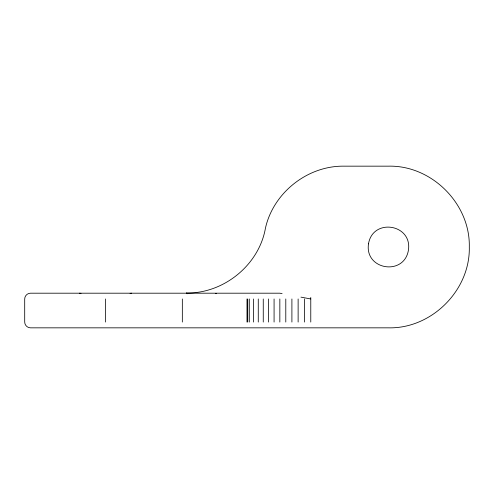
<?xml version="1.0" encoding="UTF-8"?>
<svg xmlns="http://www.w3.org/2000/svg" width="494" height="494" viewBox="0 0 494 494"><rect width="100%" height="100%" fill="white"/><g stroke="black" fill="none" stroke-linecap="round" stroke-linejoin="round"><path stroke-width="0.74" d="M215.631 293.652L216.878 293.195L279.839 293.195L282.099 293.615M130.039 293.387L131.54 293.195M186.362 293.195L186.362 293.041C223.689 293.646 259.035 265.012 265.451 228.129C273.398 192.623 307.676 165.601 344.059 166.163L388.463 166.163C431.663 165.126 470.337 203.8 469.3 247C470.337 290.2 431.663 328.874 388.463 327.837L30.48 327.837C27.386 327.855 24.681 325.157 24.7 322.063L24.7 298.969C24.681 295.875 27.386 293.17 30.48 293.195L216.409 293.195M79.534 293.195L81.035 293.387M300.963 297.135L310.775 298.969L310.775 322.063M186.362 293.041L187.133 293.782M310.769 297.474L310.775 298.969M304.434 298.969L304.434 322.063M298.129 298.969L298.129 322.063M291.905 298.969L291.905 322.063M285.791 298.969L285.791 322.063M279.839 298.969L279.839 322.063M274.077 298.969L274.077 322.063M268.538 298.969L268.538 322.063M263.259 298.969L263.259 322.063M258.276 298.969L258.276 322.063M253.613 298.969L253.613 322.063M249.303 298.969L249.303 322.063M247.735 298.969L247.735 322.063M247 298.969L247 322.063M182.335 298.969L182.335 322.063M105.537 298.969L105.537 322.063M368.505 243.838C364.479 269.996 404.172 276.282 408.427 250.162C412.447 224.004 372.76 217.718 368.505 243.838"/></g></svg>
